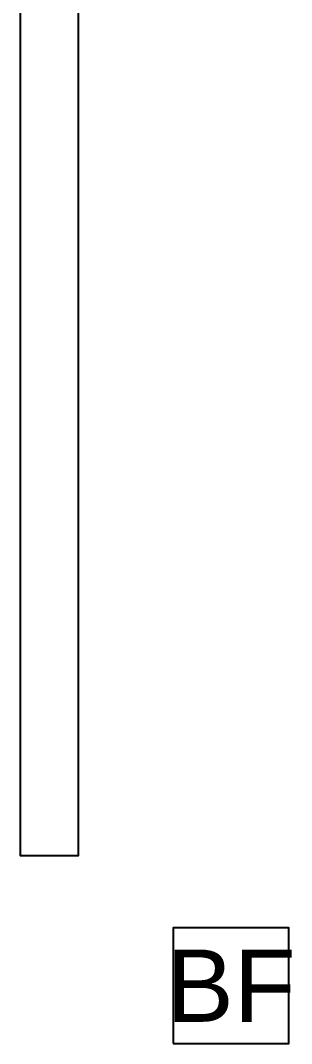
# Model space of a CAD drawing. Header units: inches. Extents: x 23 to 6400, y -2214 to 4412.
# Drawn here: x 1856.8 to 1894.2, y 1128.5 to 1270 of the extents above; entities that cross this region are included whole.
import ezdxf
from ezdxf.enums import TextEntityAlignment as Align

# ---------------------------------------------------------------- set-up
doc = ezdxf.new("R2010")
doc.units = ezdxf.units.IN
doc.header["$LTSCALE"] = 96
doc.header["$MEASUREMENT"] = 0
doc.layers.add('A-FURN-EXIST', color=33, linetype='Continuous')
doc.layers.add('A-Powr-Exst', color=15, linetype='Continuous')
doc.styles.add('OTJ_Title1', font='swiss.ttf')

# ---------------------------------------------------------------- blocks, each defined once
blk = doc.blocks.new('A$C63DA0F89')
at = {"color": 0, "linetype": 'ByBlock', "lineweight": -2}
blk.add_lwpolyline([(8.79, 0), (24.79, 0), (24.79, 16), (8.79, 16)], close=True, dxfattribs=at)
at = {"color": 0, "linetype": 'ByBlock', "lineweight": -2, "style": 'OTJ_Title1', "flags": 8}
blk.add_attdef('CODE', text='', height=8, dxfattribs=at).set_placement((16.79, 8), align=Align.MIDDLE)
blk = doc.blocks.new('A$C1C1D4BE0 (5)')
blk.add_lwpolyline([(328.67, 95.4), (108.57, 95.4), (108.57, 103.36), (328.67, 103.36)], close=True)
at = {"color": 0, "flags": 1}
for tag, p, height, rotation in [('CAPPN', (246.57, 175.11, 27.25), 0.001, 180), ('CAPMG', (246.57, 175.11, 27.25), 0.001, 180), ('CAPMC', (246.57, 175.11, 27.25), 0.001, 180), ('CAPQT', (246.57, 175.11, 27.25), 0.001, 180), ('CAPDH', (246.57, 175.11, 27.25), 0.001, 180), ('CAPGC', (246.57, 175.11, 27.25), 0.001, 180), ('CAPPN', (345.8, 144.91, 28.25), 0.001, 239.7332), ('CAPMG', (345.8, 144.91, 28.25), 0.001, 239.7332), ('CAPMC', (345.8, 144.91, 28.25), 0.001, 239.7332), ('CAPQT', (345.8, 144.91, 28.25), 0.001, 239.7332), ('CAPDH', (345.8, 144.91, 28.25), 0.001, 239.7332), ('CAPGC', (345.8, 144.91, 28.25), 0.001, 239.7332), ('CAPTG', (272.89, 103.26), 2.5, 180), ('CAPPN', (246.57, 103.11, 27.25), 0.001, 180), ('CAPMG', (246.57, 103.11, 27.25), 0.001, 180), ('CAPMC', (246.57, 103.11, 27.25), 0.001, 180), ('CAPQT', (246.57, 103.11, 27.25), 0.001, 180), ('CAPDH', (246.57, 103.11, 27.25), 0.001, 180), ('CAPGC', (246.57, 103.11, 27.25), 0.001, 180), ('CAPPN', (272.89, 103.26), 0.001, 180), ('CAPMG', (272.89, 103.26), 0.001, 180), ('CAPMC', (272.89, 103.26), 0.001, 180), ('CAPQT', (272.89, 103.26), 0.001, 180), ('CAPDH', (272.89, 103.26), 0.001, 180), ('CAPGC', (272.89, 103.26), 0.001, 180), ('CAPPN', (246.57, 95.65, -27.25), 0.001, 270), ('CAPMG', (246.57, 95.65, -27.25), 0.001, 270), ('CAPMC', (246.57, 95.65, -27.25), 0.001, 270), ('CAPQT', (246.57, 95.65, -27.25), 0.001, 270), ('CAPDH', (246.57, 95.65, -27.25), 0.001, 270), ('CAPGC', (246.57, 95.65, -27.25), 0.001, 270), ('CAPPN', (351.91, 58, 28.25), 0.001, 120), ('CAPMG', (351.91, 58, 28.25), 0.001, 120), ('CAPMC', (351.91, 58, 28.25), 0.001, 120), ('CAPQT', (351.91, 58, 28.25), 0.001, 120), ('CAPDH', (351.91, 58, 28.25), 0.001, 120), ('CAPGC', (351.91, 58, 28.25), 0.001, 120), ('CAPPN', (364.15, 37.2), 0.001, 120.8037), ('CAPMG', (364.15, 37.2), 0.001, 120.8037), ('CAPMC', (364.15, 37.2), 0.001, 120.8037), ('CAPQT', (364.15, 37.2), 0.001, 120.8037), ('CAPDH', (364.15, 37.2), 0.001, 120.8037), ('CAPGC', (364.15, 37.2), 0.001, 120.8037), ('CAPPN', (358.55, 33.97), 0.001, 119.1963), ('CAPMG', (358.55, 33.97), 0.001, 119.1963), ('CAPMC', (358.55, 33.97), 0.001, 119.1963), ('CAPQT', (358.55, 33.97), 0.001, 119.1963), ('CAPDH', (358.55, 33.97), 0.001, 119.1963), ('CAPGC', (358.55, 33.97), 0.001, 119.1963)]:
    blk.add_attdef(tag, p, '', height=height, rotation=rotation, dxfattribs=at)
for tag, p, height in [('CAPTG', (249.08, 96.11), 2.5), ('CAPTG', (273.08, 96.11, 28.25), 2.5), ('CAPPN', (249.08, 96.11), 0.001), ('CAPMG', (249.08, 96.11), 0.001), ('CAPMC', (249.08, 96.11), 0.001), ('CAPQT', (249.08, 96.11), 0.001), ('CAPDH', (249.08, 96.11), 0.001), ('CAPGC', (249.08, 96.11), 0.001), ('CAPPN', (273.08, 96.11, 28.25), 0.001), ('CAPMG', (273.08, 96.11, 28.25), 0.001), ('CAPMC', (273.08, 96.11, 28.25), 0.001), ('CAPQT', (273.08, 96.11, 28.25), 0.001), ('CAPDH', (273.08, 96.11, 28.25), 0.001), ('CAPGC', (273.08, 96.11, 28.25), 0.001)]:
    blk.add_attdef(tag, p, '', height=height, dxfattribs=at)

msp = doc.modelspace()

# ---------------------------------------------------------------- block references
at = {"layer": 'A-FURN-EXIST', "rotation": 90}
msp.add_blockref('A$C1C1D4BE0 (5)', (1960.11, 1045.96), dxfattribs=at)
at = {"layer": 'A-Powr-Exst', "color": 15, "linetype": 'Continuous', "lineweight": -3}
ref = msp.add_blockref('A$C63DA0F89', (1869.02, 1128.55), dxfattribs=at)
ref.add_attrib('CODE', 'BF', dxfattribs={"layer": '0', "color": 0, "linetype": 'ByBlock', "lineweight": -2, "height": 10, "style": 'OTJ_Title1', "flags": 8}).set_placement((1885.81, 1136.55), align=Align.MIDDLE)

doc.saveas('drawing.dxf')
